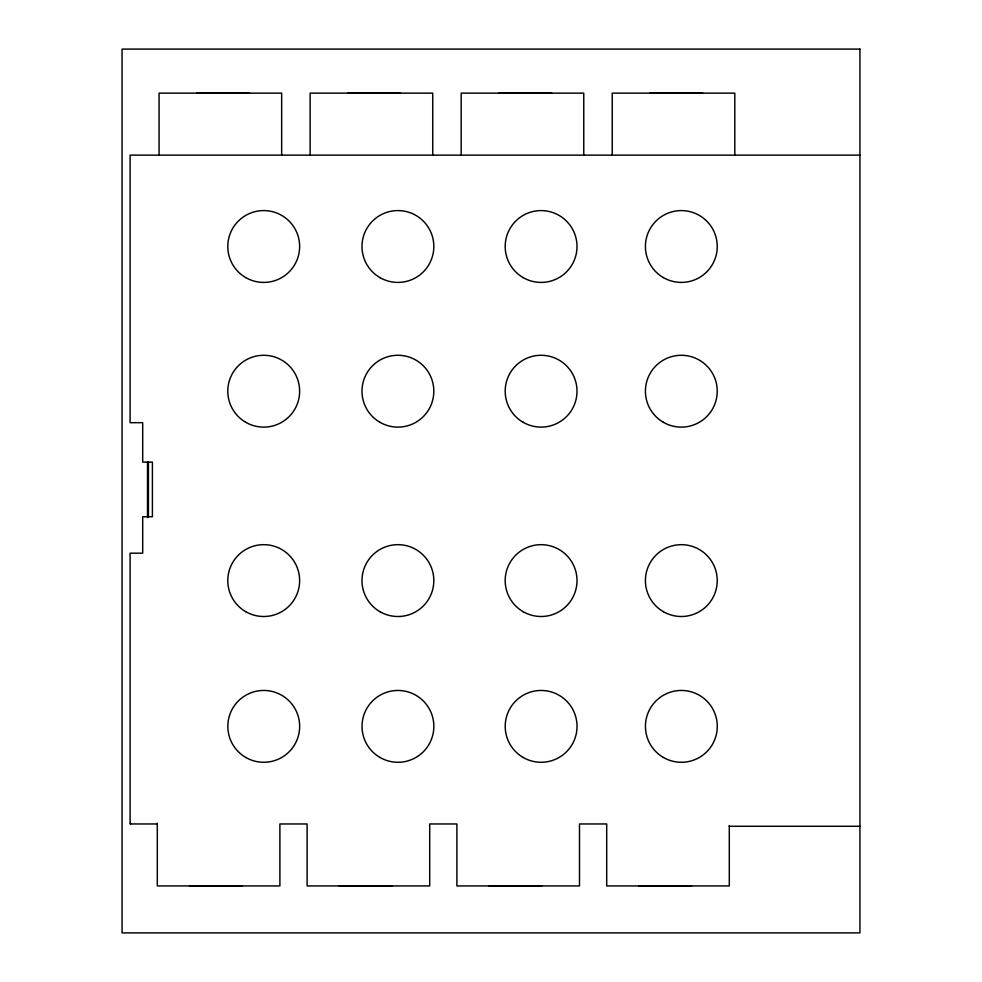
<?xml version="1.0" encoding="UTF-8"?>
<svg xmlns="http://www.w3.org/2000/svg" width="982" height="982" viewBox="0 0 982 982"><rect width="100%" height="100%" fill="white"/><g stroke="black" fill="none" stroke-linecap="round" stroke-linejoin="round"><path stroke-width="1.47" d="M249.502 93.143L196.83 93.143M400.558 93.143L347.886 93.143M551.602 93.143L498.93 93.143M702.658 93.143L649.986 93.143M189.465 885.936L242.137 885.936M339.256 885.936L391.941 885.936M489.061 885.936L541.733 885.936M638.865 885.936L691.537 885.936M859.937 155.131L130.103 155.131L130.103 422.677L142.697 422.677L142.697 462.117L152.406 462.117L152.406 516.728L142.697 516.728L142.697 553.185L130.103 553.185L130.103 823.959L157.304 823.959M729.295 826.279L859.937 826.279M734.806 155.131L734.806 93.143L612.228 93.143L612.228 155.131M729.295 825.469L729.295 885.936L606.704 885.936L606.704 823.959L579.49 823.959L579.49 885.936L456.9 885.936L456.9 823.959L429.699 823.959L429.699 885.936L307.108 885.936L307.108 823.959L279.895 823.959L279.895 885.936L157.304 885.936L157.304 823.186M583.762 155.131L583.762 93.143L461.172 93.143L461.172 155.131M432.718 155.131L432.718 93.143L310.128 93.143L310.128 155.131M281.662 155.131L281.662 93.143L159.072 93.143L159.072 155.131M148.417 461.957L148.417 516.741M147.521 461.933L147.521 517.6M130.618 823.186L130.618 823.959M859.937 49.1L122.063 49.1L122.063 932.9L859.937 932.9L859.937 49.1M245.758 611.688A35.904 35.904 0 0 0 299.633 580.595A35.904 35.904 0 0 0 245.758 549.49A35.904 35.904 0 0 0 245.758 611.688M245.758 422.297A35.904 35.904 0 0 0 299.633 391.204A35.904 35.904 0 0 0 245.758 360.099A35.904 35.904 0 0 0 245.758 422.297M245.758 277.599A35.904 35.904 0 0 0 299.633 246.507A35.904 35.904 0 0 0 245.758 215.402A35.904 35.904 0 0 0 245.758 277.599M245.795 757.466A35.904 35.904 0 0 0 299.657 726.361A35.904 35.904 0 0 0 245.795 695.268A35.904 35.904 0 0 0 245.795 757.466M379.948 422.297A35.904 35.904 0 0 0 433.823 391.204A35.904 35.904 0 0 0 379.948 360.099A35.904 35.904 0 0 0 379.948 422.297M379.985 757.466A35.904 35.904 0 0 0 433.848 726.361A35.904 35.904 0 0 0 379.985 695.268A35.904 35.904 0 0 0 379.985 757.466M379.948 611.688A35.904 35.904 0 0 0 433.823 580.595A35.904 35.904 0 0 0 379.948 549.49A35.904 35.904 0 0 0 379.948 611.688M379.948 277.599A35.904 35.904 0 0 0 433.823 246.507A35.904 35.904 0 0 0 379.948 215.402A35.904 35.904 0 0 0 379.948 277.599M523.148 422.297A35.904 35.904 0 0 0 577.011 391.204A35.904 35.904 0 0 0 523.148 360.099A35.904 35.904 0 0 0 523.148 422.297M523.148 611.688A35.904 35.904 0 0 0 577.011 580.595A35.904 35.904 0 0 0 523.148 549.49A35.904 35.904 0 0 0 523.148 611.688M523.173 757.466A35.904 35.904 0 0 0 577.035 726.361A35.904 35.904 0 0 0 523.173 695.268A35.904 35.904 0 0 0 523.173 757.466M523.148 277.599A35.904 35.904 0 0 0 577.011 246.507A35.904 35.904 0 0 0 523.148 215.402A35.904 35.904 0 0 0 523.148 277.599M663.378 277.599A35.904 35.904 0 0 0 717.241 246.507A35.904 35.904 0 0 0 663.378 215.402A35.904 35.904 0 0 0 663.378 277.599M663.402 757.466A35.904 35.904 0 0 0 717.277 726.361A35.904 35.904 0 0 0 663.402 695.268A35.904 35.904 0 0 0 663.402 757.466M663.378 611.688A35.904 35.904 0 0 0 717.241 580.595A35.904 35.904 0 0 0 663.378 549.49A35.904 35.904 0 0 0 663.378 611.688M663.378 422.297A35.904 35.904 0 0 0 717.241 391.204A35.904 35.904 0 0 0 663.378 360.099A35.904 35.904 0 0 0 663.378 422.297"/></g></svg>
